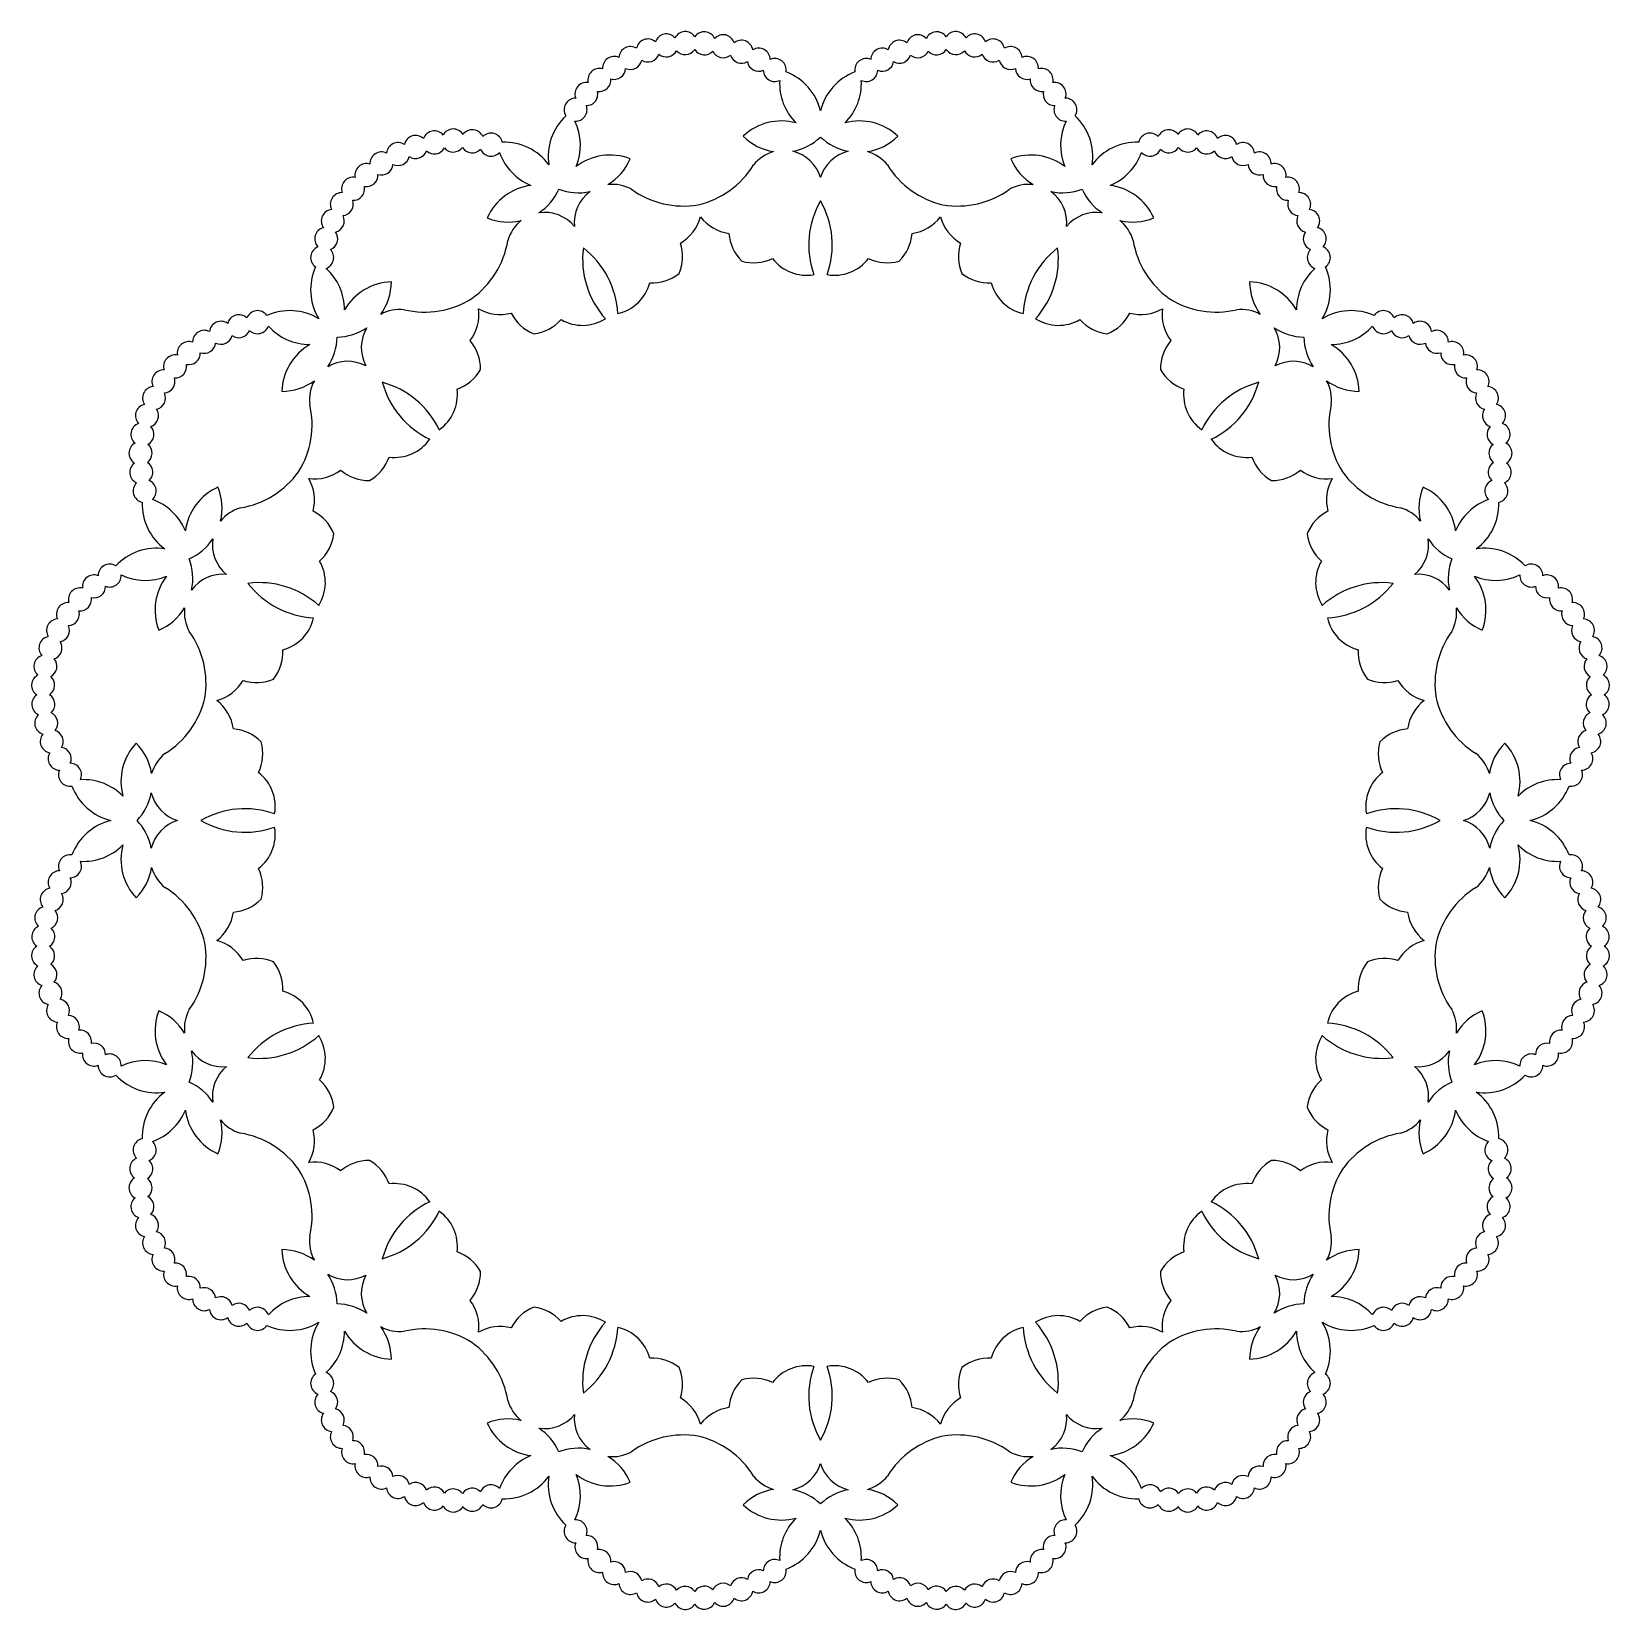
# Model space of a CAD drawing. Extents: x -352 to -174, y 538 to 716.
import ezdxf

# ---------------------------------------------------------------- set-up
doc = ezdxf.new("R2010")
doc.units = 0
doc.layers.get('0').update_dxf_attribs({"linetype": 'CONTINUOUS'})

msp = doc.modelspace()

# ---------------------------------------------------------------- linework, layer by layer
for centre, radius, start, end in [((-280.218638, 714.652839), 1.3, 41.396124, 161.103876), ((-278.084059, 714.924392), 1.3, 33.396124, 153.103876), ((-275.93246, 714.896226), 1.3, 25.396124, 145.103876), ((-249.705711, 714.896226), 1.3, 34.896124, 154.603876), ((-247.554113, 714.924392), 1.3, 26.896124, 146.603876), ((-245.419534, 714.652839), 1.3, 18.896124, 138.603876), ((-284.27169, 713.23745), 1.3, 57.396124, 177.103876), ((-282.294651, 714.086853), 1.3, 49.396124, 169.103876), ((-278.084059, 714.924392), 1.3, 221.396124, 325.103876), ((-275.93246, 714.896226), 1.3, 213.396124, 317.103876), ((-273.805721, 714.568889), 1.3, 17.396124, 137.103876), ((-271.745236, 713.948754), 1.3, 9.396124, 129.103876), ((-269.791109, 713.047889), 1.3, 1.396124, 121.103876), ((-255.847063, 713.047889), 1.3, 58.896124, 178.603876), ((-253.892936, 713.948754), 1.3, 50.896124, 170.603876), ((-251.832451, 714.568889), 1.3, 42.896124, 162.603876), ((-249.705711, 714.896226), 1.3, 222.896124, 326.603876), ((-247.554113, 714.924392), 1.3, 214.896124, 318.603876), ((-243.343521, 714.086853), 1.3, 10.896124, 130.603876), ((-241.366482, 713.23745), 1.3, 2.896124, 122.603876), ((-286.111274, 712.121163), 1.3, 65.396124, 185.103876), ((-284.27169, 713.23745), 1.3, 245.396124, 349.103876), ((-282.294651, 714.086853), 1.3, 237.396124, 341.103876), ((-280.218638, 714.652839), 1.3, 229.396124, 333.103876), ((-273.805721, 714.568889), 1.3, 205.396124, 309.103876), ((-271.745236, 713.948754), 1.3, 197.396124, 301.103876), ((-269.791109, 713.047889), 1.3, 189.396124, 293.103876), ((-267.981376, 711.883829), 1.3, 350.08781, 113.103876), ((-257.656796, 711.883829), 1.3, 66.896124, 189.91219), ((-255.847063, 713.047889), 1.3, 246.896124, 350.603876), ((-253.892936, 713.948754), 1.3, 238.896124, 342.603876), ((-251.832451, 714.568889), 1.3, 230.896124, 334.603876), ((-245.419534, 714.652839), 1.3, 206.896124, 310.603876), ((-243.343521, 714.086853), 1.3, 198.896124, 302.603876), ((-241.366482, 713.23745), 1.3, 190.896124, 294.603876), ((-239.526898, 712.121163), 1.3, 354.896124, 114.603876), ((-287.777599, 710.759718), 1.3, 73.396124, 193.103876), ((-287.777599, 710.759718), 1.3, 261.396124, 5.103876), ((-286.111274, 712.121163), 1.3, 253.396124, 357.103876), ((-267.981376, 711.883829), 1.3, 181.396124, 295.384526), ((-261.167245, 710.366335), 6.266227, 176.862113, 225.284385), ((-268.90943, 705.795965), 6.266227, 13.607176, 69.361614), ((-256.728742, 705.795965), 6.266227, 110.638386, 166.392824), ((-264.470927, 710.366335), 6.266227, 314.715615, 3.137887), ((-257.656796, 711.883829), 1.3, 244.615474, 358.603876), ((-239.526898, 712.121163), 1.3, 182.896124, 286.603876), ((-237.860573, 710.759718), 1.3, 174.896124, 278.603876), ((-237.860573, 710.759718), 1.3, 346.896124, 106.603876), ((-289.238231, 709.179616), 1.3, 81.396124, 201.103876), ((-289.238231, 709.179616), 1.3, 269.396124, 13.103876), ((-236.399941, 709.179616), 1.3, 166.896124, 270.603876), ((-236.399941, 709.179616), 1.3, 338.896124, 98.603876), ((-290.46474, 707.41161), 1.3, 89.396124, 212.41219), ((-290.46474, 707.41161), 1.3, 267.115474, 21.103876), ((-235.173432, 707.41161), 1.3, 158.896124, 272.884526), ((-235.173432, 707.41161), 1.3, 327.58781, 90.603876), ((-287.277605, 702.142308), 6.266227, 133.138386, 188.892824), ((-296.179456, 703.401973), 6.266227, 337.215615, 25.637887), ((-267.227931, 699.868919), 6.266227, 74.715615, 133.607176), ((-258.410241, 699.868919), 6.266227, 46.392824, 105.284385), ((-229.458716, 703.401973), 6.266227, 154.362113, 202.784385), ((-238.360567, 702.142308), 6.266227, 351.107176, 46.861614), ((-310.500643, 702.403549), 1.3, 55.896124, 175.603876), ((-308.502046, 703.200908), 1.3, 47.896124, 167.603876), ((-306.411929, 703.712356), 1.3, 39.896124, 159.603876), ((-304.270973, 703.927939), 1.3, 31.896124, 151.603876), ((-302.120849, 703.84346), 1.3, 23.896124, 143.603876), ((-300.003408, 703.460565), 1.3, 12.58781, 135.603876), ((-298.531093, 697.480961), 6.266227, 36.107176, 91.861614), ((-267.140967, 708.859033), 6.266227, 225.284385, 261.0724), ((-267.140967, 708.859033), 6.266227, 280.909177, 313.607176), ((-258.497205, 708.859033), 6.266227, 226.392824, 259.090823), ((-258.497205, 708.859033), 6.266227, 278.9276, 314.715615), ((-227.107079, 697.480961), 6.266227, 88.138386, 143.892824), ((-225.634764, 703.460565), 1.3, 44.396124, 167.41219), ((-223.517323, 703.84346), 1.3, 36.396124, 156.103876), ((-221.367199, 703.927939), 1.3, 28.396124, 148.103876), ((-219.226243, 703.712356), 1.3, 20.396124, 140.103876), ((-217.136126, 703.200908), 1.3, 12.396124, 132.103876), ((-215.137529, 702.403549), 1.3, 4.396124, 124.103876), ((-312.368818, 701.335798), 1.3, 63.896124, 183.603876), ((-310.500643, 702.403549), 1.3, 243.896124, 347.603876), ((-308.502046, 703.200908), 1.3, 235.896124, 339.603876), ((-306.411929, 703.712356), 1.3, 227.896124, 331.603876), ((-304.270973, 703.927939), 1.3, 219.896124, 323.603876), ((-302.120849, 703.84346), 1.3, 211.896124, 315.603876), ((-300.003408, 703.460565), 1.3, 203.896124, 317.884526), ((-293.127252, 704.666238), 6.266227, 199.362113, 247.784385), ((-286.562925, 696.022949), 6.266227, 68.892824, 127.784385), ((-290.083637, 704.295452), 6.266227, 301.4276, 337.215615), ((-266.961829, 698.500788), 4.324092, 105.445106, 141.974544), ((-266.961829, 698.500788), 4.324092, 16.652397, 76.536471), ((-258.676343, 698.500788), 4.324092, 103.463529, 163.347603), ((-258.676343, 698.500788), 4.324092, 38.025456, 74.554894), ((-239.075247, 696.022949), 6.266227, 52.215615, 111.107176), ((-235.554535, 704.295452), 6.266227, 202.784385, 238.5724), ((-232.51092, 704.666238), 6.266227, 292.215615, 340.637887), ((-225.634764, 703.460565), 1.3, 222.115474, 336.103876), ((-223.517323, 703.84346), 1.3, 224.396124, 328.103876), ((-221.367199, 703.927939), 1.3, 216.396124, 320.103876), ((-219.226243, 703.712356), 1.3, 208.396124, 312.103876), ((-217.136126, 703.200908), 1.3, 200.396124, 304.103876), ((-215.137529, 702.403549), 1.3, 192.396124, 296.103876), ((-213.269354, 701.335798), 1.3, 356.396124, 116.103876), ((-314.07021, 700.01844), 1.3, 71.896124, 191.603876), ((-314.07021, 700.01844), 1.3, 259.896124, 3.603876), ((-312.368818, 701.335798), 1.3, 251.896124, 355.603876), ((-278.895312, 706.443159), 10.028869, 282.985503, 328.240927), ((-246.74286, 706.443159), 10.028869, 211.759073, 257.014497), ((-213.269354, 701.335798), 1.3, 184.396124, 288.103876), ((-211.567962, 700.01844), 1.3, 176.396124, 280.103876), ((-211.567962, 700.01844), 1.3, 348.396124, 108.103876), ((-315.571704, 698.477114), 1.3, 79.896124, 199.603876), ((-315.571704, 698.477114), 1.3, 267.896124, 11.603876), ((-294.709408, 692.648566), 6.266227, 97.215615, 156.107176), ((-298.069432, 700.987628), 6.266227, 303.409177, 336.107176), ((-290.083637, 704.295452), 6.266227, 248.892824, 281.590823), ((-286.28521, 694.657128), 4.324092, 125.963529, 185.847603), ((-286.28521, 694.657128), 4.324092, 60.525456, 97.054894), ((-278.299523, 706.561669), 10.028869, 234.259073, 279.514497), ((-247.338649, 706.561669), 10.028869, 260.485503, 305.740927), ((-239.352962, 694.657128), 4.324092, 82.945106, 119.474544), ((-235.554535, 704.295452), 6.266227, 258.409177, 291.107176), ((-239.352962, 694.657128), 4.324092, 354.152397, 54.036471), ((-227.56874, 700.987628), 6.266227, 203.892824, 236.590823), ((-230.928764, 692.648566), 6.266227, 23.892824, 82.784385), ((-210.066468, 698.477114), 1.3, 168.396124, 272.103876), ((-210.066468, 698.477114), 1.3, 340.396124, 100.103876), ((-316.844073, 696.74182), 1.3, 87.896124, 207.603876), ((-316.844073, 696.74182), 1.3, 275.896124, 19.603876), ((-254.116793, 692.137274), 10.028869, 150.195257, 199.493681), ((-271.521379, 692.137274), 10.028869, 340.506319, 29.804743), ((-208.794099, 696.74182), 1.3, 160.396124, 264.103876), ((-208.794099, 696.74182), 1.3, 332.396124, 92.103876), ((-317.862555, 694.846335), 1.3, 95.896124, 215.603876), ((-317.862555, 694.846335), 1.3, 283.896124, 27.603876), ((-298.069432, 700.987628), 6.266227, 247.784385, 283.5724), ((-293.940001, 691.48641), 4.324092, 127.945106, 164.474544), ((-293.940001, 691.48641), 4.324092, 39.152397, 99.036471), ((-281.078442, 696.564015), 4.866577, 300.2044, 345.201343), ((-272.50199, 698.269978), 4.866577, 217.298657, 262.2956), ((-253.136182, 698.269978), 4.866577, 277.7044, 322.701343), ((-244.55973, 696.564015), 4.866577, 194.798657, 239.7956), ((-231.698171, 691.48641), 4.324092, 80.963529, 140.847603), ((-227.56874, 700.987628), 6.266227, 256.4276, 292.215615), ((-231.698171, 691.48641), 4.324092, 15.525456, 52.054894), ((-207.775617, 694.846335), 1.3, 152.396124, 256.103876), ((-207.775617, 694.846335), 1.3, 324.396124, 84.103876), ((-318.607323, 692.827551), 1.3, 103.896124, 223.603876), ((-318.607323, 692.827551), 1.3, 291.896124, 35.603876), ((-268.300747, 693.801576), 4.866577, 184.174326, 225.8454), ((-257.337425, 693.801576), 4.866577, 314.1546, 355.825674), ((-207.030849, 692.827551), 1.3, 144.396124, 248.103876), ((-207.030849, 692.827551), 1.3, 316.396124, 76.103876), ((-319.063883, 690.724762), 1.3, 111.896124, 234.91219), ((-319.063883, 690.724762), 1.3, 289.615474, 43.603876), ((-308.004515, 694.257458), 10.028869, 305.485503, 350.740927), ((-279.637524, 690.522873), 10.028869, 172.695257, 221.993681), ((-295.717265, 683.862426), 10.028869, 3.006319, 52.304743), ((-283.2499, 690.828005), 4.866577, 336.6546, 18.325674), ((-242.388272, 690.828005), 4.866577, 161.674326, 203.3454), ((-229.920907, 683.862426), 10.028869, 127.695257, 176.993681), ((-246.000648, 690.522873), 10.028869, 318.006319, 7.304743), ((-217.633657, 694.257458), 10.028869, 189.259073, 234.514497), ((-206.574288, 690.724762), 1.3, 136.396124, 250.384526), ((-206.574288, 690.724762), 1.3, 305.08781, 68.103876), ((-314.10288, 687.076226), 6.266227, 155.638386, 211.392824), ((-322.809171, 684.833413), 6.266227, 359.715615, 48.137887), ((-270.362007, 694.991645), 4.866577, 254.1546, 295.825674), ((-264.391636, 693.587463), 4.866577, 217.7044, 279.71051), ((-261.246536, 693.587463), 4.866577, 260.28949, 322.2956), ((-255.276165, 694.991645), 4.866577, 244.174326, 285.8454), ((-202.829001, 684.833413), 6.266227, 131.862113, 180.284385), ((-211.535292, 687.076226), 6.266227, 328.607176, 24.361614), ((-311.100825, 681.696171), 6.266227, 91.392824, 150.284385), ((-317.519288, 687.991649), 6.266227, 323.9276, 359.715615), ((-286.779511, 689.134238), 4.866577, 282.78949, 344.7956), ((-281.800965, 692.716295), 4.866577, 266.674326, 308.3454), ((-243.837207, 692.716295), 4.866577, 231.6546, 273.325674), ((-238.858661, 689.134238), 4.866577, 195.2044, 257.21051), ((-208.118884, 687.991649), 6.266227, 180.284385, 216.0724), ((-214.537347, 681.696171), 6.266227, 29.715615, 88.607176), ((-307.49943, 694.594945), 10.028869, 256.759073, 302.014497), ((-218.138742, 694.594945), 10.028869, 237.985503, 283.240927), ((-328.467253, 682.967621), 1.3, 46.396124, 166.103876), ((-326.364464, 683.424182), 1.3, 35.08781, 158.103876), ((-322.715927, 678.463178), 6.266227, 58.607176, 114.361614), ((-310.321572, 680.540594), 4.324092, 83.025456, 119.554894), ((-306.24088, 684.294872), 4.866577, 322.7044, 7.701343), ((-298.970115, 689.153042), 4.866577, 239.798657, 284.7956), ((-293.37869, 686.632523), 4.866577, 206.674326, 248.3454), ((-232.259482, 686.632523), 4.866577, 291.6546, 333.325674), ((-226.668057, 689.153042), 4.866577, 255.2044, 300.201343), ((-219.397292, 684.294872), 4.866577, 172.298657, 217.2956), ((-215.3166, 680.540594), 4.324092, 60.445106, 96.974544), ((-202.922245, 678.463178), 6.266227, 65.638386, 121.392824), ((-199.273708, 683.424182), 1.3, 21.896124, 144.91219), ((-197.170919, 682.967621), 1.3, 13.896124, 133.603876), ((-332.381522, 681.204372), 1.3, 62.396124, 182.103876), ((-330.486037, 682.222853), 1.3, 54.396124, 174.103876), ((-328.467253, 682.967621), 1.3, 234.396124, 338.103876), ((-326.364464, 683.424182), 1.3, 226.396124, 340.384526), ((-320.473115, 687.16947), 6.266227, 221.862113, 270.284385), ((-317.519288, 687.991649), 6.266227, 271.392824, 304.090823), ((-310.321572, 680.540594), 4.324092, 148.463529, 208.347603), ((-295.738465, 686.943193), 4.866577, 276.6546, 318.325674), ((-289.685204, 687.93066), 4.866577, 240.2044, 302.21051), ((-235.952968, 687.93066), 4.866577, 237.78949, 299.7956), ((-229.899707, 686.943193), 4.866577, 221.674326, 263.3454), ((-215.3166, 680.540594), 4.324092, 331.652397, 31.536471), ((-208.118884, 687.991649), 6.266227, 235.909177, 268.607176), ((-205.165057, 687.16947), 6.266227, 269.715615, 318.137887), ((-199.273708, 683.424182), 1.3, 199.615474, 313.603876), ((-197.170919, 682.967621), 1.3, 201.896124, 305.603876), ((-195.152135, 682.222853), 1.3, 5.896124, 125.603876), ((-193.25665, 681.204372), 1.3, 357.896124, 117.603876), ((-334.116816, 679.932002), 1.3, 70.396124, 190.103876), ((-332.381522, 681.204372), 1.3, 250.396124, 354.103876), ((-330.486037, 682.222853), 1.3, 242.396124, 346.103876), ((-317.335873, 675.461123), 6.266227, 119.715615, 178.607176), ((-323.631351, 681.879586), 6.266227, 325.909177, 358.607176), ((-306.05197, 678.164508), 4.866577, 359.1546, 40.825674), ((-219.586202, 678.164508), 4.866577, 139.174326, 180.8454), ((-202.006821, 681.879586), 6.266227, 181.392824, 214.090823), ((-208.302299, 675.461123), 6.266227, 1.392824, 60.284385), ((-195.152135, 682.222853), 1.3, 193.896124, 297.603876), ((-193.25665, 681.204372), 1.3, 185.896124, 289.603876), ((-191.521356, 679.932002), 1.3, 349.896124, 109.603876), ((-335.658142, 678.430508), 1.3, 78.396124, 198.103876), ((-335.658142, 678.430508), 1.3, 266.396124, 10.103876), ((-334.116816, 679.932002), 1.3, 258.396124, 2.103876), ((-316.180296, 674.681871), 4.324092, 61.652397, 121.536471), ((-209.457876, 674.681871), 4.324092, 58.463529, 118.347603), ((-191.521356, 679.932002), 1.3, 177.896124, 281.603876), ((-189.98003, 678.430508), 1.3, 169.896124, 273.603876), ((-189.98003, 678.430508), 1.3, 341.896124, 101.603876), ((-336.9755, 676.729116), 1.3, 86.396124, 206.103876), ((-336.9755, 676.729116), 1.3, 274.396124, 18.103876), ((-323.631351, 681.879586), 6.266227, 270.284385, 306.0724), ((-316.180296, 674.681871), 4.324092, 150.445106, 186.974544), ((-305.435945, 680.463544), 4.866577, 289.174326, 330.8454), ((-220.202227, 680.463544), 4.866577, 209.1546, 250.825674), ((-209.457876, 674.681871), 4.324092, 353.025456, 29.554894), ((-202.006821, 681.879586), 6.266227, 233.9276, 269.715615), ((-188.662672, 676.729116), 1.3, 161.896124, 265.603876), ((-188.662672, 676.729116), 1.3, 333.896124, 93.603876), ((-338.04325, 674.860941), 1.3, 94.396124, 214.103876), ((-338.04325, 674.860941), 1.3, 282.396124, 26.103876), ((-302.5978, 679.264999), 10.028869, 195.195257, 244.493681), ((-314.904701, 666.958098), 10.028869, 25.506319, 74.804743), ((-308.664728, 675.248948), 4.866577, 305.28949, 7.2956), ((-216.973444, 675.248948), 4.866577, 172.7044, 234.71051), ((-210.733471, 666.958098), 10.028869, 105.195257, 154.493681), ((-223.040372, 679.264999), 10.028869, 295.506319, 344.804743), ((-187.594922, 674.860941), 1.3, 153.896124, 257.603876), ((-187.594922, 674.860941), 1.3, 325.896124, 85.603876), ((-338.84061, 672.862344), 1.3, 102.396124, 222.103876), ((-338.84061, 672.862344), 1.3, 290.396124, 34.103876), ((-330.234647, 671.859728), 10.028869, 327.985503, 13.240927), ((-195.403525, 671.859728), 10.028869, 166.759073, 212.014497), ((-186.797562, 672.862344), 1.3, 145.896124, 249.603876), ((-186.797562, 672.862344), 1.3, 317.896124, 77.603876), ((-339.352058, 670.772227), 1.3, 110.396124, 230.103876), ((-339.352058, 670.772227), 1.3, 298.396124, 42.103876), ((-186.286114, 670.772227), 1.3, 137.896124, 241.603876), ((-186.286114, 670.772227), 1.3, 309.896124, 69.603876), ((-339.567641, 668.631271), 1.3, 118.396124, 238.103876), ((-339.567641, 668.631271), 1.3, 306.396124, 50.103876), ((-310.88865, 673.025026), 4.866577, 262.7044, 324.71051), ((-214.749522, 673.025026), 4.866577, 215.28949, 277.2956), ((-186.070531, 668.631271), 1.3, 129.896124, 233.603876), ((-186.070531, 668.631271), 1.3, 301.896124, 61.603876), ((-316.103246, 669.796243), 4.866577, 299.1546, 340.825674), ((-209.534926, 669.796243), 4.866577, 199.174326, 240.8454), ((-339.483162, 666.481148), 1.3, 126.396124, 246.103876), ((-339.483162, 666.481148), 1.3, 314.396124, 58.103876), ((-329.89716, 672.364814), 10.028869, 279.259073, 324.514497), ((-319.934574, 670.601178), 4.866577, 262.298657, 307.2956), ((-313.80421, 670.412268), 4.866577, 229.174326, 270.8454), ((-211.833962, 670.412268), 4.866577, 269.1546, 310.825674), ((-205.703598, 670.601178), 4.866577, 232.7044, 277.701343), ((-195.741012, 672.364814), 10.028869, 215.485503, 260.740927), ((-186.15501, 666.481148), 1.3, 121.896124, 225.603876), ((-186.15501, 666.481148), 1.3, 293.896124, 53.603876), ((-339.100266, 664.363706), 1.3, 134.396124, 257.41219), ((-339.100266, 664.363706), 1.3, 312.115474, 66.103876), ((-328.288267, 659.069706), 6.266227, 113.892824, 172.784385), ((-336.627329, 662.42973), 6.266227, 346.4276, 22.215615), ((-324.792743, 663.330413), 4.866577, 345.2044, 30.201343), ((-200.845428, 663.330413), 4.866577, 149.798657, 194.7956), ((-189.010843, 662.42973), 6.266227, 157.784385, 193.5724), ((-197.349905, 659.069706), 6.266227, 7.215615, 66.107176), ((-186.537906, 664.363706), 1.3, 113.896124, 227.884526), ((-186.537906, 664.363706), 1.3, 282.58781, 45.603876), ((-333.120663, 662.891392), 6.266227, 178.138386, 233.892824), ((-340.30594, 657.48755), 6.266227, 22.215615, 70.637887), ((-185.332232, 657.48755), 6.266227, 109.362113, 157.784385), ((-192.517509, 662.891392), 6.266227, 306.107176, 1.861614), ((-327.126112, 658.300299), 4.324092, 105.525456, 142.054894), ((-322.272225, 657.738988), 4.866577, 21.6546, 63.325674), ((-203.365947, 657.738988), 4.866577, 116.674326, 158.3454), ((-198.51206, 658.300299), 4.324092, 37.945106, 74.474544), ((-336.627329, 662.42973), 6.266227, 293.892824, 326.590823), ((-327.126112, 658.300299), 4.324092, 170.963529, 230.847603), ((-322.582895, 660.098763), 4.866577, 311.674326, 353.3454), ((-203.055277, 660.098763), 4.866577, 186.6546, 228.325674), ((-198.51206, 658.300299), 4.324092, 309.152397, 9.036471), ((-189.010843, 662.42973), 6.266227, 213.409177, 246.107176), ((-337.78201, 651.637903), 6.266227, 81.107176, 136.861614), ((-187.856162, 651.637903), 6.266227, 43.138386, 98.892824), ((-343.051312, 654.825038), 1.3, 57.58781, 180.603876), ((-339.935154, 654.443935), 6.266227, 348.409177, 21.107176), ((-323.570362, 654.045503), 4.866577, 327.78949, 29.7956), ((-202.06781, 654.045503), 4.866577, 150.2044, 212.21051), ((-185.703018, 654.443935), 6.266227, 158.892824, 191.590823), ((-182.58686, 654.825038), 1.3, 359.396124, 122.41219), ((-344.819318, 653.598529), 1.3, 68.896124, 188.603876), ((-344.819318, 653.598529), 1.3, 256.896124, 0.603876), ((-343.051312, 654.825038), 1.3, 248.896124, 2.884526), ((-339.041675, 660.539754), 6.266227, 244.362113, 292.784385), ((-331.662651, 650.923223), 6.266227, 142.215615, 201.107176), ((-330.29683, 650.645508), 4.324092, 84.152397, 144.036471), ((-319.502128, 660.077563), 10.028869, 217.695257, 266.993681), ((-326.162574, 643.997822), 10.028869, 48.006319, 97.304743), ((-199.475598, 643.997822), 10.028869, 82.695257, 131.993681), ((-206.136044, 660.077563), 10.028869, 273.006319, 322.304743), ((-195.341342, 650.645508), 4.324092, 35.963529, 95.847603), ((-193.975521, 650.923223), 6.266227, 338.892824, 37.784385), ((-186.596497, 660.539754), 6.266227, 247.215615, 295.637887), ((-182.58686, 654.825038), 1.3, 177.115474, 291.103876), ((-180.818854, 653.598529), 1.3, 179.396124, 283.103876), ((-180.818854, 653.598529), 1.3, 351.396124, 111.103876), ((-346.39942, 652.137897), 1.3, 76.896124, 196.603876), ((-346.39942, 652.137897), 1.3, 264.896124, 8.603876), ((-179.238752, 652.137897), 1.3, 171.396124, 275.103876), ((-179.238752, 652.137897), 1.3, 343.396124, 103.103876), ((-347.760864, 650.471573), 1.3, 84.896124, 204.603876), ((-347.760864, 650.471573), 1.3, 272.896124, 16.603876), ((-339.935154, 654.443935), 6.266227, 292.784385, 328.5724), ((-330.29683, 650.645508), 4.324092, 172.945106, 209.474544), ((-324.77394, 651.139809), 4.866577, 285.2044, 347.21051), ((-200.864232, 651.139809), 4.866577, 192.78949, 254.7956), ((-195.341342, 650.645508), 4.324092, 330.525456, 7.054894), ((-185.703018, 654.443935), 6.266227, 211.4276, 247.215615), ((-177.877307, 650.471573), 1.3, 163.396124, 267.103876), ((-177.877307, 650.471573), 1.3, 335.396124, 95.103876), ((-348.877152, 648.631988), 1.3, 92.896124, 212.603876), ((-348.877152, 648.631988), 1.3, 280.896124, 24.603876), ((-342.20137, 642.659821), 10.028869, 350.485503, 35.740927), ((-183.436802, 642.659821), 10.028869, 144.259073, 189.514497), ((-176.76102, 648.631988), 1.3, 155.396124, 259.103876), ((-176.76102, 648.631988), 1.3, 327.396124, 87.103876), ((-349.726555, 646.654949), 1.3, 100.896124, 220.603876), ((-349.726555, 646.654949), 1.3, 288.896124, 32.603876), ((-175.911617, 646.654949), 1.3, 147.396124, 251.103876), ((-175.911617, 646.654949), 1.3, 319.396124, 79.103876), ((-350.292541, 644.578936), 1.3, 108.896124, 228.603876), ((-350.292541, 644.578936), 1.3, 296.896124, 40.603876), ((-328.355996, 646.161263), 4.866577, 321.6546, 3.325674), ((-197.282175, 646.161263), 4.866577, 176.674326, 218.3454), ((-175.345631, 644.578936), 1.3, 139.396124, 243.103876), ((-175.345631, 644.578936), 1.3, 311.396124, 71.103876), ((-350.564094, 642.444357), 1.3, 116.896124, 236.603876), ((-350.564094, 642.444357), 1.3, 304.896124, 48.603876), ((-332.203717, 645.43874), 4.866577, 284.798657, 329.7956), ((-326.467707, 647.610199), 4.866577, 251.674326, 293.3454), ((-199.170465, 647.610199), 4.866577, 246.6546, 288.325674), ((-193.434455, 645.43874), 4.866577, 210.2044, 255.201343), ((-175.074078, 642.444357), 1.3, 131.396124, 235.103876), ((-175.074078, 642.444357), 1.3, 303.396124, 63.103876), ((-350.535928, 640.292759), 1.3, 124.896124, 244.603876), ((-350.535928, 640.292759), 1.3, 312.896124, 56.603876), ((-175.102244, 640.292759), 1.3, 123.396124, 227.103876), ((-175.102244, 640.292759), 1.3, 295.396124, 55.103876), ((-342.082861, 643.25561), 10.028869, 301.759073, 347.014497), ((-333.90968, 636.862288), 4.866577, 7.7044, 52.701343), ((-191.728492, 636.862288), 4.866577, 127.298657, 172.2956), ((-183.555311, 643.25561), 10.028869, 192.985503, 238.240927), ((-350.208591, 638.166019), 1.3, 132.896124, 252.603876), ((-350.208591, 638.166019), 1.3, 320.896124, 64.603876), ((-175.429581, 638.166019), 1.3, 115.396124, 219.103876), ((-175.429581, 638.166019), 1.3, 287.396124, 47.103876), ((-349.588455, 636.105534), 1.3, 140.896124, 260.603876), ((-349.588455, 636.105534), 1.3, 328.896124, 72.603876), ((-335.508621, 631.588229), 6.266227, 136.392824, 195.284385), ((-344.498735, 631.501265), 6.266227, 8.9276, 44.715615), ((-329.441278, 632.661046), 4.866577, 44.1546, 85.825674), ((-330.631347, 634.722305), 4.866577, 334.174326, 15.8454), ((-195.006825, 634.722305), 4.866577, 164.1546, 205.825674), ((-196.196894, 632.661046), 4.866577, 94.174326, 135.8454), ((-181.139437, 631.501265), 6.266227, 135.284385, 171.0724), ((-190.129551, 631.588229), 6.266227, 344.715615, 43.607176), ((-176.049717, 636.105534), 1.3, 107.396124, 211.103876), ((-176.049717, 636.105534), 1.3, 279.396124, 39.103876), ((-348.687591, 634.151407), 1.3, 148.896124, 268.603876), ((-348.687591, 634.151407), 1.3, 336.896124, 80.603876), ((-334.14049, 631.322127), 4.324092, 128.025456, 164.554894), ((-191.497682, 631.322127), 4.324092, 15.445106, 51.974544), ((-176.950581, 634.151407), 1.3, 99.396124, 203.103876), ((-176.950581, 634.151407), 1.3, 271.396124, 31.103876), ((-347.523531, 632.341674), 1.3, 156.896124, 279.91219), ((-347.523531, 632.341674), 1.3, 334.615474, 88.603876), ((-329.227165, 628.751934), 4.866577, 350.28949, 52.2956), ((-196.411007, 628.751934), 4.866577, 127.7044, 189.71051), ((-178.114641, 632.341674), 1.3, 91.396124, 205.384526), ((-178.114641, 632.341674), 1.3, 260.08781, 23.103876), ((-341.435667, 633.269728), 6.266227, 200.638386, 256.392824), ((-346.006037, 625.527543), 6.266227, 44.715615, 93.137887), ((-179.632135, 625.527543), 6.266227, 86.862113, 135.284385), ((-184.202505, 633.269728), 6.266227, 283.607176, 339.361614), ((-344.498735, 631.501265), 6.266227, 316.392824, 349.090823), ((-334.14049, 631.322127), 4.324092, 193.463529, 253.347603), ((-191.497682, 631.322127), 4.324092, 286.652397, 346.536471), ((-181.139437, 631.501265), 6.266227, 190.909177, 223.607176), ((-341.435667, 621.08904), 6.266227, 103.607176, 159.361614), ((-344.498735, 622.857503), 6.266227, 10.909177, 43.607176), ((-334.14049, 623.036641), 4.324092, 106.652397, 166.536471), ((-327.776976, 618.477091), 10.028869, 70.506319, 119.804743), ((-327.776976, 635.881677), 10.028869, 240.195257, 289.493681), ((-197.861196, 618.477091), 10.028869, 60.195257, 109.493681), ((-197.861196, 635.881677), 10.028869, 250.506319, 299.804743), ((-191.497682, 623.036641), 4.324092, 13.463529, 73.347603), ((-181.139437, 622.857503), 6.266227, 136.392824, 169.090823), ((-184.202505, 621.08904), 6.266227, 20.638386, 76.392824), ((-329.227165, 625.606834), 4.866577, 307.7044, 9.71051), ((-196.411007, 625.606834), 4.866577, 170.28949, 232.2956), ((-347.523531, 622.017094), 1.3, 80.08781, 203.103876), ((-346.006037, 628.831225), 6.266227, 266.862113, 315.284385), ((-335.508621, 622.770539), 6.266227, 164.715615, 223.607176), ((-190.129551, 622.770539), 6.266227, 316.392824, 15.284385), ((-179.632135, 628.831225), 6.266227, 224.715615, 273.137887), ((-178.114641, 622.017094), 1.3, 336.896124, 99.91219), ((-347.523531, 622.017094), 1.3, 271.396124, 25.384526), ((-344.498735, 622.857503), 6.266227, 315.284385, 351.0724), ((-334.14049, 623.036641), 4.324092, 195.445106, 231.974544), ((-330.631347, 619.636464), 4.866577, 344.1546, 25.825674), ((-195.006825, 619.636464), 4.866577, 154.174326, 195.8454), ((-191.497682, 623.036641), 4.324092, 308.025456, 344.554894), ((-181.139437, 622.857503), 6.266227, 188.9276, 224.715615), ((-178.114641, 622.017094), 1.3, 154.615474, 268.603876), ((-348.687591, 620.207361), 1.3, 91.396124, 211.103876), ((-348.687591, 620.207361), 1.3, 279.396124, 23.103876), ((-176.950581, 620.207361), 1.3, 156.896124, 260.603876), ((-176.950581, 620.207361), 1.3, 328.896124, 88.603876), ((-349.588455, 618.253234), 1.3, 99.396124, 219.103876), ((-349.588455, 618.253234), 1.3, 287.396124, 31.103876), ((-342.082861, 611.103158), 10.028869, 12.985503, 58.240927), ((-329.441278, 621.697723), 4.866577, 274.174326, 315.8454), ((-196.196894, 621.697723), 4.866577, 224.1546, 265.825674), ((-183.555311, 611.103158), 10.028869, 121.759073, 167.014497), ((-176.049717, 618.253234), 1.3, 148.896124, 252.603876), ((-176.049717, 618.253234), 1.3, 320.896124, 80.603876), ((-350.208591, 616.192749), 1.3, 107.396124, 227.103876), ((-350.208591, 616.192749), 1.3, 295.396124, 39.103876), ((-333.90968, 617.49648), 4.866577, 307.298657, 352.2956), ((-191.728492, 617.49648), 4.866577, 187.7044, 232.701343), ((-175.429581, 616.192749), 1.3, 140.896124, 244.603876), ((-175.429581, 616.192749), 1.3, 312.896124, 72.603876), ((-350.535928, 614.06601), 1.3, 115.396124, 235.103876), ((-350.535928, 614.06601), 1.3, 303.396124, 47.103876), ((-175.102244, 614.06601), 1.3, 132.896124, 236.603876), ((-175.102244, 614.06601), 1.3, 304.896124, 64.603876), ((-350.564094, 611.914411), 1.3, 123.396124, 243.103876), ((-350.564094, 611.914411), 1.3, 311.396124, 55.103876), ((-342.20137, 611.698947), 10.028869, 324.259073, 9.514497), ((-332.203717, 608.920029), 4.866577, 30.2044, 75.201343), ((-193.434455, 608.920029), 4.866577, 104.798657, 149.7956), ((-183.436802, 611.698947), 10.028869, 170.485503, 215.740927), ((-175.074078, 611.914411), 1.3, 124.896124, 228.603876), ((-175.074078, 611.914411), 1.3, 296.896124, 56.603876), ((-350.292541, 609.779832), 1.3, 319.396124, 63.103876), ((-326.467707, 606.74857), 4.866577, 66.6546, 108.325674), ((-328.355996, 608.197505), 4.866577, 356.674326, 38.3454), ((-197.282175, 608.197505), 4.866577, 141.6546, 183.325674), ((-199.170465, 606.74857), 4.866577, 71.674326, 113.3454), ((-175.345631, 609.779832), 1.3, 116.896124, 220.603876), ((-350.292541, 609.779832), 1.3, 131.396124, 251.103876), ((-175.345631, 609.779832), 1.3, 288.896124, 48.603876), ((-349.726555, 607.703819), 1.3, 139.396124, 259.103876), ((-349.726555, 607.703819), 1.3, 327.396124, 71.103876), ((-324.77394, 603.21896), 4.866577, 12.78949, 74.7956), ((-200.864232, 603.21896), 4.866577, 105.2044, 167.21051), ((-175.911617, 607.703819), 1.3, 108.896124, 212.603876), ((-175.911617, 607.703819), 1.3, 280.896124, 40.603876), ((-348.877152, 605.72678), 1.3, 147.396124, 267.103876), ((-348.877152, 605.72678), 1.3, 335.396124, 79.103876), ((-331.662651, 603.435545), 6.266227, 158.892824, 217.784385), ((-339.935154, 599.914833), 6.266227, 31.4276, 67.215615), ((-330.29683, 603.71326), 4.324092, 150.525456, 187.054894), ((-195.341342, 603.71326), 4.324092, 352.945106, 29.474544), ((-185.703018, 599.914833), 6.266227, 112.784385, 148.5724), ((-193.975521, 603.435545), 6.266227, 322.215615, 21.107176), ((-176.76102, 605.72678), 1.3, 100.896124, 204.603876), ((-176.76102, 605.72678), 1.3, 272.896124, 32.603876), ((-347.760864, 603.887196), 1.3, 155.396124, 275.103876), ((-347.760864, 603.887196), 1.3, 343.396124, 87.103876), ((-319.502128, 594.281205), 10.028869, 93.006319, 142.304743), ((-206.136044, 594.281205), 10.028869, 37.695257, 86.993681), ((-177.877307, 603.887196), 1.3, 92.896124, 196.603876), ((-177.877307, 603.887196), 1.3, 264.896124, 24.603876), ((-346.39942, 602.220871), 1.3, 163.396124, 283.103876), ((-346.39942, 602.220871), 1.3, 351.396124, 95.103876), ((-344.819318, 600.760239), 1.3, 359.396124, 103.103876), ((-326.162574, 610.360946), 10.028869, 262.695257, 311.993681), ((-323.570362, 600.313266), 4.866577, 330.2044, 32.21051), ((-202.06781, 600.313266), 4.866577, 147.78949, 209.7956), ((-199.475598, 610.360946), 10.028869, 228.006319, 277.304743), ((-180.818854, 600.760239), 1.3, 76.896124, 180.603876), ((-179.238752, 602.220871), 1.3, 84.896124, 188.603876), ((-179.238752, 602.220871), 1.3, 256.896124, 16.603876), ((-344.819318, 600.760239), 1.3, 171.396124, 291.103876), ((-343.051312, 599.53373), 1.3, 357.115474, 111.103876), ((-339.935154, 599.914833), 6.266227, 338.892824, 11.590823), ((-330.29683, 603.71326), 4.324092, 215.963529, 275.847603), ((-195.341342, 603.71326), 4.324092, 264.152397, 324.036471), ((-185.703018, 599.914833), 6.266227, 168.409177, 201.107176), ((-182.58686, 599.53373), 1.3, 68.896124, 182.884526), ((-180.818854, 600.760239), 1.3, 248.896124, 8.603876), ((-343.051312, 599.53373), 1.3, 179.396124, 302.41219), ((-337.78201, 602.720865), 6.266227, 223.138386, 278.892824), ((-339.041675, 593.819014), 6.266227, 67.215615, 115.637887), ((-327.126112, 596.058469), 4.324092, 129.152397, 189.036471), ((-198.51206, 596.058469), 4.324092, 350.963529, 50.847603), ((-186.596497, 593.819014), 6.266227, 64.362113, 112.784385), ((-187.856162, 602.720865), 6.266227, 261.107176, 316.861614), ((-182.58686, 599.53373), 1.3, 237.58781, 0.603876), ((-336.627329, 591.929038), 6.266227, 33.409177, 66.107176), ((-322.582895, 594.260005), 4.866577, 6.6546, 48.325674), ((-203.055277, 594.260005), 4.866577, 131.674326, 173.3454), ((-189.010843, 591.929038), 6.266227, 113.892824, 146.590823), ((-333.120663, 591.467377), 6.266227, 126.107176, 181.861614), ((-322.272225, 596.61978), 4.866577, 296.674326, 338.3454), ((-203.365947, 596.61978), 4.866577, 201.6546, 243.325674), ((-192.517509, 591.467377), 6.266227, 358.138386, 53.892824), ((-340.30594, 596.871219), 6.266227, 289.362113, 337.784385), ((-328.288267, 595.289062), 6.266227, 187.215615, 246.107176), ((-336.627329, 591.929038), 6.266227, 337.784385, 13.5724), ((-327.126112, 596.058469), 4.324092, 217.945106, 254.474544), ((-198.51206, 596.058469), 4.324092, 285.525456, 322.054894), ((-189.010843, 591.929038), 6.266227, 166.4276, 202.215615), ((-197.349905, 595.289062), 6.266227, 293.892824, 352.784385), ((-185.332232, 596.871219), 6.266227, 202.215615, 250.637887), ((-339.100266, 589.995063), 1.3, 102.58781, 225.603876), ((-329.89716, 581.993955), 10.028869, 35.485503, 80.740927), ((-324.792743, 591.028355), 4.866577, 329.798657, 14.7956), ((-200.845428, 591.028355), 4.866577, 165.2044, 210.201343), ((-195.741012, 581.993955), 10.028869, 99.259073, 144.514497), ((-186.537906, 589.995063), 1.3, 314.396124, 77.41219), ((-339.100266, 589.995063), 1.3, 293.896124, 47.884526), ((-186.537906, 589.995063), 1.3, 132.115474, 246.103876), ((-339.483162, 587.877621), 1.3, 113.896124, 233.603876), ((-339.483162, 587.877621), 1.3, 301.896124, 45.603876), ((-330.234647, 582.49904), 10.028869, 346.759073, 32.014497), ((-319.934574, 583.75759), 4.866577, 52.7044, 97.701343), ((-313.80421, 583.9465), 4.866577, 89.1546, 130.825674), ((-316.103246, 584.562525), 4.866577, 19.174326, 60.8454), ((-209.534926, 584.562525), 4.866577, 119.1546, 160.825674), ((-211.833962, 583.9465), 4.866577, 49.174326, 90.8454), ((-205.703598, 583.75759), 4.866577, 82.298657, 127.2956), ((-195.403525, 582.49904), 10.028869, 147.985503, 193.240927), ((-186.15501, 587.877621), 1.3, 134.396124, 238.103876), ((-186.15501, 587.877621), 1.3, 306.396124, 66.103876), ((-339.567641, 585.727497), 1.3, 121.896124, 241.603876), ((-339.567641, 585.727497), 1.3, 309.896124, 53.603876), ((-310.88865, 581.333742), 4.866577, 35.28949, 97.2956), ((-214.749522, 581.333742), 4.866577, 82.7044, 144.71051), ((-186.070531, 585.727497), 1.3, 126.396124, 230.103876), ((-186.070531, 585.727497), 1.3, 298.396124, 58.103876), ((-339.352058, 583.586541), 1.3, 129.896124, 249.603876), ((-339.352058, 583.586541), 1.3, 317.896124, 61.603876), ((-302.5978, 575.093769), 10.028869, 115.506319, 164.804743), ((-223.040372, 575.093769), 10.028869, 15.195257, 64.493681), ((-186.286114, 583.586541), 1.3, 118.396124, 222.103876), ((-186.286114, 583.586541), 1.3, 290.396124, 50.103876), ((-338.84061, 581.496424), 1.3, 137.896124, 257.603876), ((-338.84061, 581.496424), 1.3, 325.896124, 69.603876), ((-314.904701, 587.40067), 10.028869, 285.195257, 334.493681), ((-308.664728, 579.10982), 4.866577, 352.7044, 54.71051), ((-216.973444, 579.10982), 4.866577, 125.28949, 187.2956), ((-210.733471, 587.40067), 10.028869, 205.506319, 254.804743), ((-186.797562, 581.496424), 1.3, 110.396124, 214.103876), ((-186.797562, 581.496424), 1.3, 282.396124, 42.103876), ((-338.04325, 579.497827), 1.3, 333.896124, 77.603876), ((-187.594922, 579.497827), 1.3, 102.396124, 206.103876), ((-338.04325, 579.497827), 1.3, 145.896124, 265.603876), ((-336.9755, 577.629652), 1.3, 341.896124, 85.603876), ((-316.180296, 579.676898), 4.324092, 173.025456, 209.554894), ((-209.457876, 579.676898), 4.324092, 330.445106, 6.974544), ((-188.662672, 577.629652), 1.3, 94.396124, 198.103876), ((-187.594922, 579.497827), 1.3, 274.396124, 34.103876), ((-336.9755, 577.629652), 1.3, 153.896124, 273.603876), ((-335.658142, 575.92826), 1.3, 349.896124, 93.603876), ((-323.631351, 572.479182), 6.266227, 53.9276, 89.715615), ((-317.335873, 578.897645), 6.266227, 181.392824, 240.284385), ((-305.435945, 573.895224), 4.866577, 29.1546, 70.825674), ((-220.202227, 573.895224), 4.866577, 109.174326, 150.8454), ((-202.006821, 572.479182), 6.266227, 90.284385, 126.0724), ((-208.302299, 578.897645), 6.266227, 299.715615, 358.607176), ((-189.98003, 575.92826), 1.3, 86.396124, 190.103876), ((-188.662672, 577.629652), 1.3, 266.396124, 26.103876), ((-335.658142, 575.92826), 1.3, 161.896124, 281.603876), ((-334.116816, 574.426767), 1.3, 357.896124, 101.603876), ((-323.631351, 572.479182), 6.266227, 1.392824, 34.090823), ((-316.180296, 579.676898), 4.324092, 238.463529, 298.347603), ((-310.321572, 573.818174), 4.324092, 151.652397, 211.536471), ((-306.05197, 576.19426), 4.866577, 319.174326, 0.8454), ((-219.586202, 576.19426), 4.866577, 179.1546, 220.825674), ((-215.3166, 573.818174), 4.324092, 328.463529, 28.347603), ((-209.457876, 579.676898), 4.324092, 241.652397, 301.536471), ((-202.006821, 572.479182), 6.266227, 145.909177, 178.607176), ((-191.521356, 574.426767), 1.3, 78.396124, 182.103876), ((-189.98003, 575.92826), 1.3, 258.396124, 18.103876), ((-334.116816, 574.426767), 1.3, 169.896124, 289.603876), ((-332.381522, 573.154397), 1.3, 5.896124, 109.603876), ((-320.473115, 567.189299), 6.266227, 89.715615, 138.137887), ((-205.165057, 567.189299), 6.266227, 41.862113, 90.284385), ((-193.25665, 573.154397), 1.3, 70.396124, 174.103876), ((-191.521356, 574.426767), 1.3, 250.396124, 10.103876), ((-332.381522, 573.154397), 1.3, 177.896124, 297.603876), ((-330.486037, 572.135916), 1.3, 185.896124, 305.603876), ((-330.486037, 572.135916), 1.3, 13.896124, 117.603876), ((-328.467253, 571.391147), 1.3, 21.896124, 125.603876), ((-326.364464, 570.934587), 1.3, 19.615474, 133.603876), ((-317.519288, 566.367119), 6.266227, 55.909177, 88.607176), ((-306.24088, 570.063896), 4.866577, 352.298657, 37.2956), ((-293.37869, 567.726245), 4.866577, 111.6546, 153.325674), ((-295.738465, 567.415575), 4.866577, 41.674326, 83.3454), ((-229.899707, 567.415575), 4.866577, 96.6546, 138.325674), ((-232.259482, 567.726245), 4.866577, 26.674326, 68.3454), ((-219.397292, 570.063896), 4.866577, 142.7044, 187.701343), ((-208.118884, 566.367119), 6.266227, 91.392824, 124.090823), ((-199.273708, 570.934587), 1.3, 46.396124, 160.384526), ((-197.170919, 571.391147), 1.3, 54.396124, 158.103876), ((-195.152135, 572.135916), 1.3, 62.396124, 166.103876), ((-195.152135, 572.135916), 1.3, 234.396124, 354.103876), ((-193.25665, 573.154397), 1.3, 242.396124, 2.103876), ((-328.467253, 571.391147), 1.3, 193.896124, 313.603876), ((-326.364464, 570.934587), 1.3, 201.896124, 324.91219), ((-322.715927, 575.89559), 6.266227, 245.638386, 301.392824), ((-314.10288, 567.282543), 6.266227, 148.607176, 204.361614), ((-310.321572, 573.818174), 4.324092, 240.445106, 276.974544), ((-317.519288, 566.367119), 6.266227, 0.284385, 36.0724), ((-298.970115, 565.205727), 4.866577, 75.2044, 120.201343), ((-289.685204, 566.428108), 4.866577, 57.78949, 119.7956), ((-279.637524, 563.835896), 10.028869, 138.006319, 187.304743), ((-295.717265, 570.496343), 10.028869, 307.695257, 356.993681), ((-286.779511, 565.224531), 4.866577, 15.2044, 77.21051), ((-238.858661, 565.224531), 4.866577, 102.78949, 164.7956), ((-229.920907, 570.496343), 10.028869, 183.006319, 232.304743), ((-235.952968, 566.428108), 4.866577, 60.2044, 122.21051), ((-246.000648, 563.835896), 10.028869, 352.695257, 41.993681), ((-226.668057, 565.205727), 4.866577, 59.798657, 104.7956), ((-215.3166, 573.818174), 4.324092, 263.025456, 299.554894), ((-208.118884, 566.367119), 6.266227, 143.9276, 179.715615), ((-211.535292, 567.282543), 6.266227, 335.638386, 31.392824), ((-202.922245, 575.89559), 6.266227, 238.607176, 294.361614), ((-199.273708, 570.934587), 1.3, 215.08781, 338.103876), ((-197.170919, 571.391147), 1.3, 226.396124, 346.103876), ((-322.809171, 569.525355), 6.266227, 311.862113, 0.284385), ((-311.100825, 572.662597), 6.266227, 209.715615, 268.607176), ((-307.49943, 559.763823), 10.028869, 57.985503, 103.240927), ((-308.004515, 560.10131), 10.028869, 9.259073, 54.514497), ((-217.633657, 560.10131), 10.028869, 125.485503, 170.740927), ((-218.138742, 559.763823), 10.028869, 76.759073, 122.014497), ((-214.537347, 572.662597), 6.266227, 271.392824, 330.284385), ((-202.829001, 569.525355), 6.266227, 179.715615, 228.137887), ((-281.800965, 561.642474), 4.866577, 51.6546, 93.325674), ((-243.837207, 561.642474), 4.866577, 86.674326, 128.3454), ((-319.063883, 563.634007), 1.3, 125.08781, 248.103876), ((-319.063883, 563.634007), 1.3, 316.396124, 70.384526), ((-283.2499, 563.530763), 4.866577, 341.674326, 23.3454), ((-264.391636, 560.771305), 4.866577, 80.28949, 142.2956), ((-254.116793, 562.221494), 10.028869, 160.506319, 209.804743), ((-271.521379, 562.221494), 10.028869, 330.195257, 19.493681), ((-261.246536, 560.771305), 4.866577, 37.7044, 99.71051), ((-242.388272, 563.530763), 4.866577, 156.6546, 198.325674), ((-206.574288, 563.634007), 1.3, 109.615474, 223.603876), ((-206.574288, 563.634007), 1.3, 291.896124, 54.91219), ((-268.300747, 560.557192), 4.866577, 134.1546, 175.825674), ((-270.362007, 559.367123), 4.866577, 64.174326, 105.8454), ((-255.276165, 559.367123), 4.866577, 74.1546, 115.825674), ((-257.337425, 560.557192), 4.866577, 4.174326, 45.8454), ((-318.607323, 561.531218), 1.3, 136.396124, 256.103876), ((-318.607323, 561.531218), 1.3, 324.396124, 68.103876), ((-293.940001, 562.872358), 4.324092, 195.525456, 232.054894), ((-281.078442, 557.794753), 4.866577, 14.798657, 59.7956), ((-244.55973, 557.794753), 4.866577, 120.2044, 165.201343), ((-231.698171, 562.872358), 4.324092, 307.945106, 344.474544), ((-207.030849, 561.531218), 1.3, 111.896124, 215.603876), ((-207.030849, 561.531218), 1.3, 283.896124, 43.603876), ((-317.862555, 559.512434), 1.3, 144.396124, 264.103876), ((-317.862555, 559.512434), 1.3, 332.396124, 76.103876), ((-298.069432, 553.371141), 6.266227, 76.4276, 112.215615), ((-293.940001, 562.872358), 4.324092, 260.963529, 320.847603), ((-286.28521, 559.70164), 4.324092, 174.152397, 234.036471), ((-272.50199, 556.088791), 4.866577, 97.7044, 142.701343), ((-253.136182, 556.088791), 4.866577, 37.298657, 82.2956), ((-239.352962, 559.70164), 4.324092, 305.963529, 5.847603), ((-231.698171, 562.872358), 4.324092, 219.152397, 279.036471), ((-227.56874, 553.371141), 6.266227, 67.784385, 103.5724), ((-207.775617, 559.512434), 1.3, 103.896124, 207.603876), ((-207.775617, 559.512434), 1.3, 275.896124, 35.603876), ((-316.844073, 557.616948), 1.3, 152.396124, 272.103876), ((-316.844073, 557.616948), 1.3, 340.396124, 84.103876), ((-294.709408, 561.710203), 6.266227, 203.892824, 262.784385), ((-298.069432, 553.371141), 6.266227, 23.892824, 56.590823), ((-278.299523, 547.7971), 10.028869, 80.485503, 125.740927), ((-278.895312, 547.91561), 10.028869, 31.759073, 77.014497), ((-246.74286, 547.91561), 10.028869, 102.985503, 148.240927), ((-247.338649, 547.7971), 10.028869, 54.259073, 99.514497), ((-227.56874, 553.371141), 6.266227, 123.409177, 156.107176), ((-230.928764, 561.710203), 6.266227, 277.215615, 336.107176), ((-208.794099, 557.616948), 1.3, 95.896124, 199.603876), ((-208.794099, 557.616948), 1.3, 267.896124, 27.603876), ((-315.571704, 555.881655), 1.3, 160.396124, 280.103876), ((-315.571704, 555.881655), 1.3, 348.396124, 92.103876), ((-290.083637, 550.063316), 6.266227, 78.409177, 111.107176), ((-286.28521, 559.70164), 4.324092, 262.945106, 299.474544), ((-239.352962, 559.70164), 4.324092, 240.525456, 277.054894), ((-235.554535, 550.063316), 6.266227, 68.892824, 101.590823), ((-210.066468, 555.881655), 1.3, 87.896124, 191.603876), ((-210.066468, 555.881655), 1.3, 259.896124, 19.603876), ((-314.07021, 554.340328), 1.3, 168.396124, 288.103876), ((-314.07021, 554.340328), 1.3, 356.396124, 100.103876), ((-312.368818, 553.02297), 1.3, 4.396124, 108.103876), ((-293.127252, 549.69253), 6.266227, 112.215615, 160.637887), ((-290.083637, 550.063316), 6.266227, 22.784385, 58.5724), ((-266.961829, 555.85798), 4.324092, 283.463529, 343.347603), ((-258.676343, 555.85798), 4.324092, 196.652397, 256.536471), ((-235.554535, 550.063316), 6.266227, 121.4276, 157.215615), ((-232.51092, 549.69253), 6.266227, 19.362113, 67.784385), ((-213.269354, 553.02297), 1.3, 71.896124, 175.603876), ((-211.567962, 554.340328), 1.3, 79.896124, 183.603876), ((-211.567962, 554.340328), 1.3, 251.896124, 11.603876), ((-312.368818, 553.02297), 1.3, 176.396124, 296.103876), ((-310.500643, 551.95522), 1.3, 12.396124, 116.103876), ((-308.502046, 551.157861), 1.3, 20.396124, 124.103876), ((-300.003408, 550.898204), 1.3, 42.115474, 156.103876), ((-298.531093, 556.877808), 6.266227, 268.138386, 323.892824), ((-287.277605, 552.21646), 6.266227, 171.107176, 226.861614), ((-296.179456, 550.956795), 6.266227, 334.362113, 22.784385), ((-286.562925, 558.335819), 6.266227, 232.215615, 291.107176), ((-266.961829, 555.85798), 4.324092, 218.025456, 254.554894), ((-258.676343, 555.85798), 4.324092, 285.445106, 321.974544), ((-239.075247, 558.335819), 6.266227, 248.892824, 307.784385), ((-229.458716, 550.956795), 6.266227, 157.215615, 205.637887), ((-238.360567, 552.21646), 6.266227, 313.138386, 8.892824), ((-227.107079, 556.877808), 6.266227, 216.107176, 271.861614), ((-225.634764, 550.898204), 1.3, 23.896124, 137.884526), ((-217.136126, 551.157861), 1.3, 55.896124, 159.603876), ((-215.137529, 551.95522), 1.3, 63.896124, 167.603876), ((-213.269354, 553.02297), 1.3, 243.896124, 3.603876), ((-310.500643, 551.95522), 1.3, 184.396124, 304.103876), ((-308.502046, 551.157861), 1.3, 192.396124, 312.103876), ((-306.411929, 550.646412), 1.3, 28.396124, 132.103876), ((-304.270973, 550.430829), 1.3, 36.396124, 140.103876), ((-302.120849, 550.515308), 1.3, 44.396124, 148.103876), ((-300.003408, 550.898204), 1.3, 224.396124, 347.41219), ((-267.140967, 545.499735), 6.266227, 98.9276, 134.715615), ((-267.140967, 545.499735), 6.266227, 46.392824, 79.090823), ((-258.497205, 545.499735), 6.266227, 100.909177, 133.607176), ((-258.497205, 545.499735), 6.266227, 45.284385, 81.0724), ((-225.634764, 550.898204), 1.3, 192.58781, 315.603876), ((-223.517323, 550.515308), 1.3, 31.896124, 135.603876), ((-221.367199, 550.430829), 1.3, 39.896124, 143.603876), ((-219.226243, 550.646412), 1.3, 47.896124, 151.603876), ((-217.136126, 551.157861), 1.3, 227.896124, 347.603876), ((-215.137529, 551.95522), 1.3, 235.896124, 355.603876), ((-306.411929, 550.646412), 1.3, 200.396124, 320.103876), ((-304.270973, 550.430829), 1.3, 208.396124, 328.103876), ((-302.120849, 550.515308), 1.3, 216.396124, 336.103876), ((-267.227931, 554.489849), 6.266227, 226.392824, 285.284385), ((-258.410241, 554.489849), 6.266227, 254.715615, 313.607176), ((-223.517323, 550.515308), 1.3, 203.896124, 323.603876), ((-221.367199, 550.430829), 1.3, 211.896124, 331.603876), ((-219.226243, 550.646412), 1.3, 219.896124, 339.603876), ((-290.46474, 546.947158), 1.3, 147.58781, 270.603876), ((-290.46474, 546.947158), 1.3, 338.896124, 92.884526), ((-261.167245, 543.992433), 6.266227, 134.715615, 183.137887), ((-268.90943, 548.562803), 6.266227, 290.638386, 346.392824), ((-256.728742, 548.562803), 6.266227, 193.607176, 249.361614), ((-264.470927, 543.992433), 6.266227, 356.862113, 45.284385), ((-235.173432, 546.947158), 1.3, 87.115474, 201.103876), ((-235.173432, 546.947158), 1.3, 269.396124, 32.41219), ((-289.238231, 545.179153), 1.3, 158.896124, 278.603876), ((-289.238231, 545.179153), 1.3, 346.896124, 90.603876), ((-236.399941, 545.179153), 1.3, 89.396124, 193.103876), ((-236.399941, 545.179153), 1.3, 261.396124, 21.103876), ((-287.777599, 543.59905), 1.3, 166.896124, 286.603876), ((-287.777599, 543.59905), 1.3, 354.896124, 98.603876), ((-286.111274, 542.237606), 1.3, 2.896124, 106.603876), ((-267.981376, 542.474939), 1.3, 64.615474, 178.603876), ((-257.656796, 542.474939), 1.3, 1.396124, 115.384526), ((-239.526898, 542.237606), 1.3, 73.396124, 177.103876), ((-237.860573, 543.59905), 1.3, 81.396124, 185.103876), ((-237.860573, 543.59905), 1.3, 253.396124, 13.103876), ((-286.111274, 542.237606), 1.3, 174.896124, 294.603876), ((-284.27169, 541.121318), 1.3, 10.896124, 114.603876), ((-282.294651, 540.271915), 1.3, 18.896124, 122.603876), ((-271.745236, 540.410015), 1.3, 58.896124, 162.603876), ((-269.791109, 541.31088), 1.3, 66.896124, 170.603876), ((-267.981376, 542.474939), 1.3, 246.896124, 9.91219), ((-257.656796, 542.474939), 1.3, 170.08781, 293.103876), ((-255.847063, 541.31088), 1.3, 9.396124, 113.103876), ((-253.892936, 540.410015), 1.3, 17.396124, 121.103876), ((-243.343521, 540.271915), 1.3, 57.396124, 161.103876), ((-241.366482, 541.121318), 1.3, 65.396124, 169.103876), ((-239.526898, 542.237606), 1.3, 245.396124, 5.103876), ((-284.27169, 541.121318), 1.3, 182.896124, 302.603876), ((-282.294651, 540.271915), 1.3, 190.896124, 310.603876), ((-280.218638, 539.705929), 1.3, 26.896124, 130.603876), ((-278.084059, 539.434377), 1.3, 34.896124, 138.603876), ((-275.93246, 539.462542), 1.3, 42.896124, 146.603876), ((-273.805721, 539.789879), 1.3, 50.896124, 154.603876), ((-271.745236, 540.410015), 1.3, 230.896124, 350.603876), ((-269.791109, 541.31088), 1.3, 238.896124, 358.603876), ((-255.847063, 541.31088), 1.3, 181.396124, 301.103876), ((-253.892936, 540.410015), 1.3, 189.396124, 309.103876), ((-251.832451, 539.789879), 1.3, 25.396124, 129.103876), ((-249.705711, 539.462542), 1.3, 33.396124, 137.103876), ((-247.554113, 539.434377), 1.3, 41.396124, 145.103876), ((-245.419534, 539.705929), 1.3, 49.396124, 153.103876), ((-243.343521, 540.271915), 1.3, 229.396124, 349.103876), ((-241.366482, 541.121318), 1.3, 237.396124, 357.103876), ((-280.218638, 539.705929), 1.3, 198.896124, 318.603876), ((-278.084059, 539.434377), 1.3, 206.896124, 326.603876), ((-275.93246, 539.462542), 1.3, 214.896124, 334.603876), ((-273.805721, 539.789879), 1.3, 222.896124, 342.603876), ((-251.832451, 539.789879), 1.3, 197.396124, 317.103876), ((-249.705711, 539.462542), 1.3, 205.396124, 325.103876), ((-247.554113, 539.434377), 1.3, 213.396124, 333.103876), ((-245.419534, 539.705929), 1.3, 221.396124, 341.103876)]:
    msp.add_arc(centre, radius, start, end)

doc.saveas('drawing.dxf')
